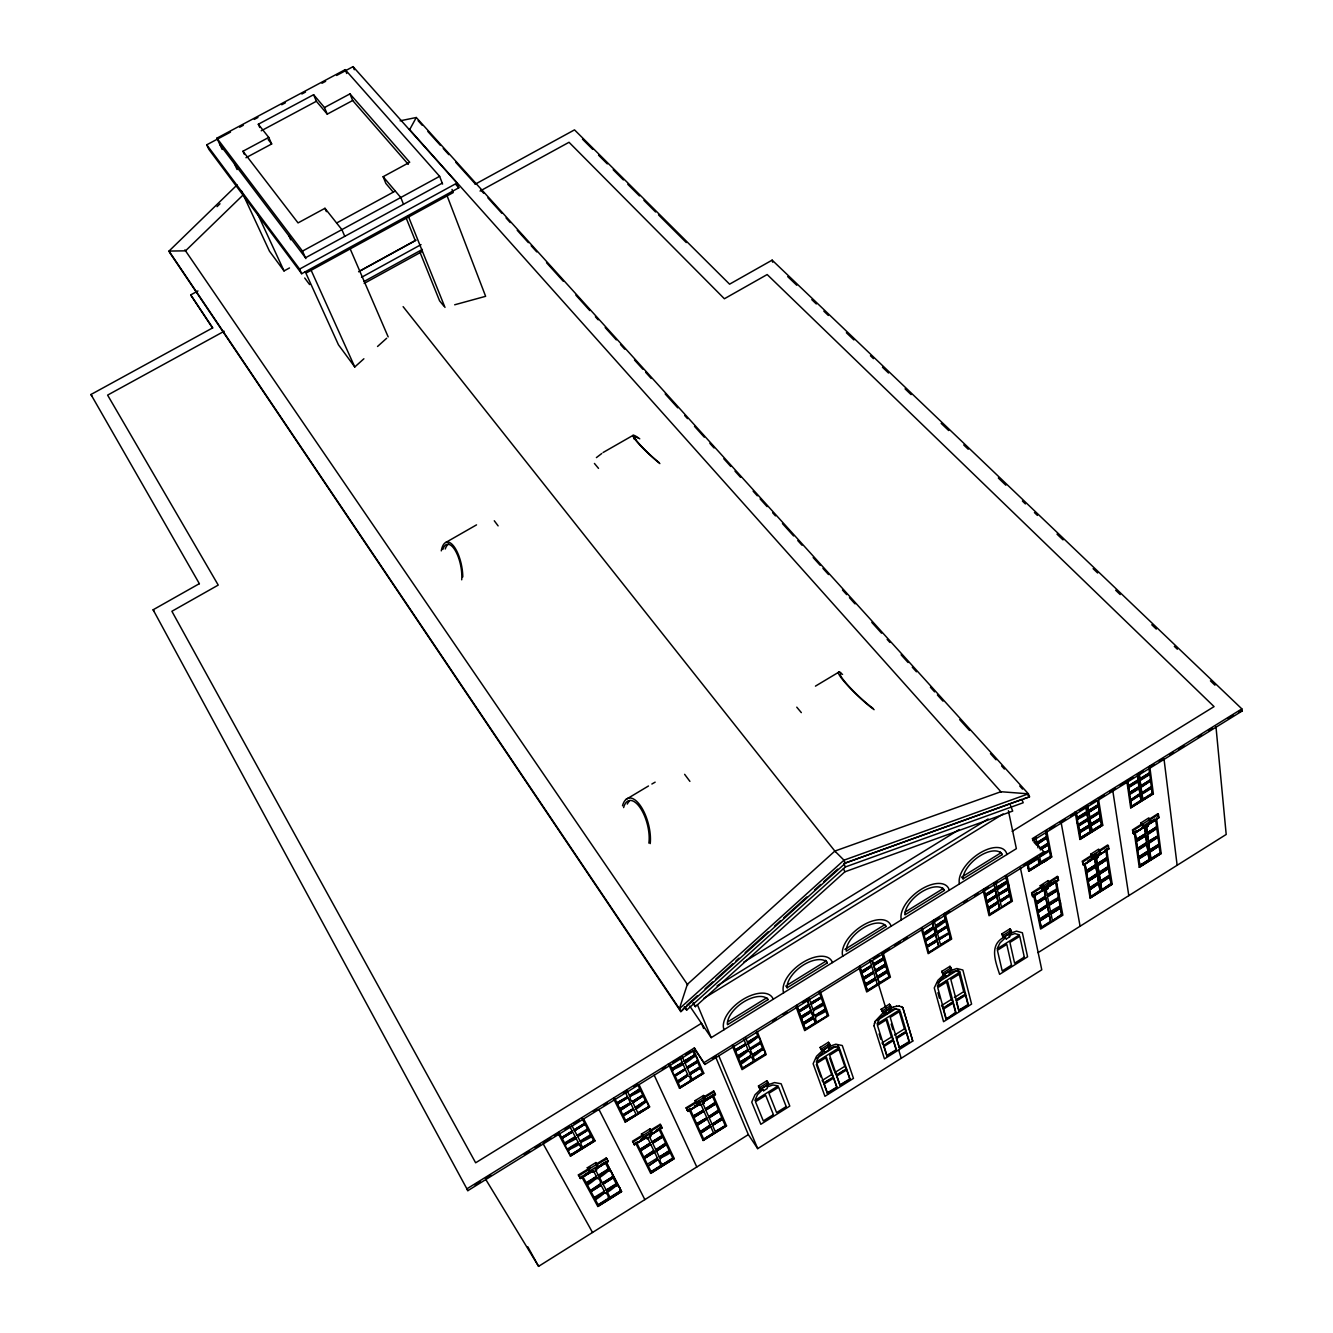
<?xml version="1.0" encoding="UTF-8"?>
<svg xmlns="http://www.w3.org/2000/svg" width="1333" height="1333" viewBox="0 0 1333 1333"><rect width="100%" height="100%" fill="white"/><g stroke="black" fill="none" stroke-linecap="round" stroke-linejoin="round"><path stroke-width="1.5" d="M596.751 1166.508L596.734 1170.124L593.152 1172.307L590.269 1170.457M650.621 1136.516L650.754 1132.833L644.322 1136.749L647.055 1138.682L650.621 1136.516L649.954 1135.433L662.051 1127.985L660.185 1124.302L649.804 1130.634M704.074 1103.174L704.324 1099.442L697.942 1103.324L700.541 1105.324L704.074 1103.174L703.391 1102.108L715.438 1094.676L713.672 1090.977L703.357 1097.242M829.126 1046.255L828.626 1050.104L825.16 1052.27L822.878 1050.171L829.126 1046.255L828.076 1044.805M883.879 1012.014L886.012 1014.196L889.444 1012.064L890.077 1008.148L883.879 1012.014L882.796 1010.581M873.898 1025.71L875.481 1020.928L883.129 1012.747M949.846 974.273L950.612 970.291L944.48 974.123L946.447 976.389L949.846 974.273L949.063 973.29M1009.648 936.849L1010.531 932.817L1004.449 936.616L1006.282 938.965L1009.648 936.849L1008.831 935.899M1043.639 889.911L1044.472 890.827L1047.788 888.728L1048.738 884.595L1042.773 888.411L1040.223 885.662L1048.105 880.63L1049.388 882.063L1049.787 884.096L1041.906 889.111L1040.223 885.662M1094.06 858.469L1094.91 859.368L1098.192 857.286L1099.242 853.103M1144.097 827.26L1144.964 828.16L1148.213 826.077L1149.379 821.844M874.365 1023.427L875.548 1020.878M409.648 129.651L416.279 117.504L1028.376 793.835L1029.526 796.834L843.839 863.567L845.355 866.967L686.662 1010.114L684.329 1006.665M237.107 184.92L169.008 251.071L169.708 252.62L680.846 1011.63L845.339 863.217L843.989 860.168L834.858 851.071L687.345 984.354L679.38 1008.731L680.846 1011.63L685.029 1006.882L686.662 1010.114M217.046 206.648L219.995 203.782M243.406 194.685L185.537 250.837L169.008 251.071L679.38 1008.731L843.989 860.168L1028.376 793.835L1000.9 791.719L834.858 851.071M305.24 271.682L338.449 344.797L354.778 366.975L363.892 358.777M377.539 346.48L386.653 338.265M686.562 1005.482L697.359 995.751M705.074 988.786L712.788 981.838M715.871 979.055L732.833 963.742M735.916 960.96L738.999 958.177M745.164 952.612L768.291 931.75M774.456 926.185L780.621 920.62M783.704 917.837L806.832 896.959M814.546 890.011L820.711 884.445M823.794 881.663L837.674 869.133M693.027 1003.199L695.376 1006.648L844.872 871.815L1012.697 811.064L1010.464 805.399M760.643 1089.344L755.011 1094.743L751.745 1102.158L760.826 1124.286L789.786 1106.09L781.138 1083.762L774.473 1082.579L767.641 1084.962M761.959 1090.311L757.511 1094.593L754.928 1100.408L778.122 1085.895L772.873 1084.979L767.491 1086.862M822.161 1050.871L816.529 1056.269L813.13 1063.734L824.944 1096.293L853.47 1078.364L842.273 1045.505L835.808 1044.206L829.109 1046.522M823.411 1051.87L818.962 1056.153L816.279 1062.018L839.273 1047.621L837.507 1045.222M943.547 974.956L937.899 980.355L934.266 987.92L943.564 1021.695L971.59 1004.082L962.876 970.007L956.844 968.508L950.362 970.691M944.664 976.039L940.215 980.288L937.349 986.237L959.927 972.107L958.06 969.807L937.249 982.821M1003.432 937.516C989.019 945.514 995.601 961.909 999.617 974.34L1027.576 956.777L1022.378 932.767L1016.546 931.15L1010.181 933.283M1004.482 938.615L1000.033 942.864L997.067 948.863L1019.445 934.85L1014.846 933.6L1009.831 935.283M596.401 457.602L601.75 453.52M886.912 1011.964L879.797 1018.095L877.014 1023.994L899.792 1009.748L894.876 1008.648L889.678 1010.431M1048.721 881.879L1057.286 876.414L1057.935 877.114L1058.535 880.313L1032.858 896.709L1031.575 892.81L1043.572 885.162M1099.208 850.404L1107.706 844.972L1108.373 845.672L1108.889 848.921L1083.412 865.184L1082.196 861.251L1092.394 854.753M1032.858 896.709L1032.209 893.527L1042.489 886.962M1047.638 883.679L1057.935 877.114M1149.313 819.178L1157.76 813.78L1158.427 814.48L1158.844 817.762L1133.567 833.891L1132.433 829.942L1140.865 824.56M1083.412 865.184L1082.846 861.968L1096.459 853.27M1099.858 851.104L1108.373 845.672M1133.567 833.891L1133.1 830.642L1143.231 824.177M1149.979 819.862L1158.427 814.48M1049.338 885.062L1056.186 880.696M1092.477 857.586L1100.292 852.603L1099.958 850.554L1098.642 849.138L1090.827 854.136L1092.477 857.586L1090.827 854.136M1108.223 848.221L1104.84 850.387L1108.256 848.255L1108.889 848.921M1142.664 826.293L1150.412 821.345L1150.129 819.262L1148.796 817.895L1141.031 822.844L1142.664 826.293L1141.031 822.844M1136.283 831.059L1132.9 833.208L1136.283 831.059M1154.811 819.228L1149.762 822.444L1154.845 819.262M1040.64 887.695L1049.388 882.063M1092.127 855.536L1099.958 850.554M1142.364 824.227L1150.129 819.262M1049.371 885.095L1056.219 880.73M827.726 1093.726L824.211 1083.996L833.742 1078.014L837.191 1087.761L827.226 1093.043L836.707 1087.078L833.258 1077.331M840.34 1085.778L836.907 1076.031L846.872 1069.766L850.237 1079.563L839.84 1085.112L849.738 1078.88L846.388 1069.099M887.228 1056.303L884.096 1046.405L893.543 1040.473L896.609 1050.404L886.728 1055.636L896.109 1049.737L893.043 1039.807M899.725 1048.438L896.676 1038.49L906.557 1032.292L909.539 1042.273L899.225 1047.771L909.039 1041.606L906.04 1031.625M946.33 1019.128L943.581 1009.048L953.378 1002.883L956.078 1013.013L946.33 1019.128L955.561 1012.347L953.312 1003.916M959.177 1011.064L956.494 1000.933L965.842 995.068L968.458 1005.232L958.66 1010.414L967.941 1004.565L965.325 994.418M715.371 1056.353L748.346 1134.616L757.694 1148.629L1041.773 969.791L1020.395 867.9M1049.071 895.759L1056.952 890.694C1066.8 901.358 1033.442 910.522 1058.285 897.609M1094.26 867.433L1086.428 872.449L1087.895 879.713L1097.276 873.831L1095.843 866.55L1097.276 873.831M1097.609 865.45L1107.023 859.435L1108.423 866.833L1099.042 872.732L1097.592 865.35L1099.042 872.732M1136.266 841.34L1145.88 835.758L1146.863 842.839L1137.532 848.688L1136.266 841.34L1137.532 848.688M1148.096 839.707L1147.346 834.275L1156.694 828.426L1157.91 835.908L1148.33 841.473L1157.91 835.908M1045.955 898.142L1047.338 905.04L1037.874 910.972L1036.474 904.091L1045.705 897.859M1056.986 890.794L1047.488 896.742L1049.104 903.941M1086.678 872.748L1096.109 866.833M1097.875 865.734L1107.04 859.552M1136.516 841.623L1145.88 835.758M1148.596 841.756L1147.63 834.675L1156.711 828.526M1037.874 910.972L1047.055 904.657M1087.895 879.713L1097.009 873.432M1098.775 872.432L1108.156 866.45M1137.282 848.405L1146.58 842.456L1145.597 835.374M1037.957 912.289L1047.388 906.257L1049.021 913.472L1039.607 919.387L1037.924 912.189L1039.607 919.387M1050.771 912.372L1049.154 905.157L1058.602 899.225C1068.366 909.822 1035.191 918.92 1059.918 906.073M1146.797 844.106L1137.516 850.054L1138.782 857.336L1148.063 851.504L1146.813 844.206L1148.063 851.504M1156.311 838.157L1148.563 843.123L1149.796 850.421L1159.06 844.605L1157.86 837.174M1038.207 912.572L1047.405 906.357M1058.619 899.325L1049.171 905.257M1089.378 888.245L1088.178 881.33L1097.559 875.448L1087.911 881.046L1089.378 888.245L1098.725 882.379L1097.559 875.448M1100.475 881.28L1099.308 874.348L1108.689 868.483L1099.042 873.965L1100.475 881.28L1109.806 875.414L1108.689 868.483M1137.782 850.337L1147.08 844.489M1148.829 843.406L1157.877 837.291M1039.357 919.087L1048.738 913.088M1089.128 887.961L1098.442 881.996L1097.276 875.065L1088.178 881.33M1100.208 880.996L1109.539 875.031M1138.499 856.936L1147.78 851.12M1149.513 850.037L1158.777 844.222M1138.782 857.336L1147.796 851.22M1149.796 850.421L1159.06 844.605M1050.821 913.572L1060.501 908.056L1061.801 914.855L1052.437 920.736L1061.518 914.455M1109.789 876.647L1100.475 882.613L1101.891 889.761L1111.189 883.912L1109.806 876.747L1111.189 883.912M1146.463 853.737L1138.732 858.685L1139.998 865.9L1149.246 860.102L1148.013 852.87M1041.29 927.735L1039.907 920.986L1049.338 915.071L1039.64 920.586L1041.29 927.735L1050.671 921.836L1049.338 915.071M1052.437 920.736L1051.087 913.971L1060.501 908.056M1098.992 883.996L1100.142 890.844L1090.827 896.709L1089.644 889.861L1098.725 883.712M1100.741 882.896L1110.072 877.031M1138.999 858.969L1148.28 853.137M1150.012 852.054L1158.994 845.855L1160.193 853.203L1150.979 859.002L1150.012 852.054L1159.01 845.955M1041.04 927.435L1050.404 921.436M1090.827 896.709L1099.875 890.461M1101.891 889.761L1110.906 883.529M1150.696 858.619L1160.193 853.203M1150.979 859.002L1159.943 852.937M1084.146 863.784L1090.127 898.092L1112.222 884.262L1106.523 848.988M1134.15 831.875L1139.265 867.316L1161.193 853.57L1156.494 817.829M1090.094 898.042L1112.189 884.179M1139.248 867.25L1161.176 853.487M825.327 1056.686L831.642 1074.548L822.111 1080.53L823.827 1082.946L833.375 1076.964L826.427 1057.319L816.779 1063.351L823.827 1082.946M838.607 1048.371L844.772 1066.317L834.808 1072.565L836.541 1074.965L846.505 1068.716L839.74 1048.988L829.643 1055.303L836.541 1074.965M885.795 1018.829L891.427 1037.041L881.979 1042.956L883.762 1045.322L893.21 1039.39L887.028 1019.378L877.447 1025.377L883.762 1045.322M894.56 1035.058L904.44 1028.876L898.959 1010.597M946.313 980.955L951.262 999.483L941.465 1005.632L943.281 1007.948L953.095 1001.799L947.663 981.421L937.732 987.636L943.281 1007.948M954.378 997.534L963.709 991.669L958.91 973.073M906.223 1031.209L896.343 1037.424L890.211 1017.379L900.208 1011.114L906.223 1031.209L904.44 1028.876M965.559 993.968L956.211 999.833L950.812 979.438L960.277 973.523L965.559 993.968L963.709 991.669M827.226 1093.043L823.727 1083.312L828.493 1080.33M838.074 1074.298L843.056 1071.182M886.745 1043.756L889.894 1041.773M899.458 1035.758L904.407 1032.658M946.33 1006.332L951.229 1003.266M955.978 1000.283L962.209 996.368M485.712 1179.355L538.599 1266.35L748.346 1134.616M1038.04 952.645L1226.193 834.458L1215.963 726.635M1036.141 902.474L1034.708 895.543L1044.256 889.561L1045.639 896.526L1036.141 902.474L1034.441 895.143L1040.79 891.16M1047.371 887.161L1055.303 882.079C1065.234 892.827 1031.659 902.041 1056.652 889.061M1084.912 863.767L1094.36 857.752L1095.826 865.2L1086.395 871.099L1084.895 863.667L1086.395 871.099M1097.726 855.753L1105.607 850.721C1113.155 857.252 1093.976 871.849 1096.426 858.402M1142.814 827.543L1134.983 832.442L1136.016 839.673L1145.647 834.091L1144.664 826.943L1135.266 832.825L1136.283 839.957M1147.696 824.477L1155.811 819.962L1146.413 825.843L1147.396 833.008L1156.761 827.143L1155.528 819.578L1147.713 824.594M1047.638 887.461L1055.319 882.196M1144.38 826.66L1135.266 832.825M1085.179 864.067L1094.376 857.852M1105.624 850.821L1096.426 857.036L1097.592 864.084M1035.874 902.191L1045.355 896.126L1043.972 889.178M1086.128 870.716L1095.559 864.8M1097.326 863.701L1106.757 857.785M1147.396 833.008L1156.477 826.76M1086.145 870.816L1095.576 864.9M1097.342 863.801L1106.773 857.902M1147.13 832.725L1156.761 827.143M758.494 1085.995L766.808 1080.796L767.925 1082.396L768.641 1084.246L760.327 1089.444L758.494 1085.995L760.327 1089.444M820.162 1047.438L828.41 1042.289L829.559 1043.872L830.209 1045.755L821.978 1050.904L820.162 1047.438L821.978 1050.904M881.213 1009.281L889.394 1004.182L890.561 1005.715L891.16 1007.648L882.979 1012.747L881.213 1009.281L882.979 1012.747M941.848 971.39L949.946 966.325L951.162 967.841L951.679 969.791L943.581 974.856L941.848 971.39L943.581 974.856M1001.883 933.866L1009.914 928.851L1011.164 930.334L1011.597 932.317L1003.582 937.332L1001.883 933.866L1003.582 937.332M759.227 1087.845L767.925 1082.396M820.828 1049.321L829.559 1043.872M882.396 1010.831L890.561 1005.715M942.381 973.34L951.162 967.841M1002.333 935.849L1011.164 930.334M763.692 1090.727L767.175 1088.544L767.558 1084.762L761.26 1088.711L763.692 1090.727L762.976 1089.678M816.196 1058.569L835.874 1046.255M876.981 1020.528L896.243 1008.481M594.168 1197.467L604.299 1191.269M606.148 1190.002L616.196 1183.721M647.321 1164.209L657.369 1158.06M659.452 1157.227L656.253 1150.746L666.267 1144.497L669.433 1150.996L659.452 1157.227L669.183 1150.579M709.989 1125.019L700.308 1131.634L710.256 1125.435L707.256 1118.854L697.326 1125.169L700.308 1131.634M721.753 1117.687L712.105 1124.286L722.003 1118.104L719.07 1111.489L709.173 1117.787L719.104 1111.589M659.252 1156.894L669.433 1150.996M606.398 1190.419L616.446 1184.154L613.063 1177.755L603.016 1184.137L606.398 1190.419L616.446 1184.154M708.973 1127.485L700.708 1132.65L703.707 1139.148L713.588 1132.983L710.639 1126.452M604.999 1192.568C580.621 1212.98 608.315 1180.971 608.398 1198.884L598.35 1205.149L608.398 1198.884M616.946 1185.104C592.585 1205.532 620.312 1173.473 620.278 1191.452L610.264 1197.717L620.278 1191.452M659.935 1158.31C687.761 1145.347 649.571 1155.628 663.051 1164.642L672.998 1158.427L669.866 1151.979M648.271 1166.042L658.019 1159.377L661.201 1165.808L651.237 1172.024L648.271 1166.042L658.069 1159.477M598.1 1204.732L608.148 1198.45M610.014 1197.284L620.045 1191.035M650.987 1171.607L660.951 1165.392M663.051 1164.642L672.998 1158.427M662.851 1164.309L672.782 1158.094M715.438 1131.834L725.302 1125.669L722.403 1119.12L712.489 1125.302L715.221 1131.5L725.302 1125.669M703.108 1140.448L726.535 1125.802M597.784 1206.415L621.578 1191.552L606.098 1161.909L600.783 1164.942L605.998 1161.759M650.654 1173.307L674.265 1158.56M1046.555 836.507L1036.791 842.673L1046.822 836.891L1045.772 831.409M1076.914 817.812L1086.645 811.68L1085.995 806.532L1086.912 812.064L1077.181 818.112L1076.264 814.063M1097.842 801.2L1098.442 804.899L1088.461 810.631L1098.159 804.532M1137.432 774.656L1138.215 780.255L1128.285 785.987L1137.932 779.888M1148.629 767.258L1149.646 773.157L1139.748 778.855L1149.363 772.79M1139.165 787.136L1138.115 781.205L1139.165 787.136L1129.268 792.835L1128.468 787.203L1136.499 782.204M1149.529 774.106L1139.932 780.172L1140.965 786.02L1150.546 780.055L1149.812 774.473L1140.198 780.455M1038.024 847.855L1037.307 844.239L1046.805 837.874M1077.414 819.395C1102.558 807.115 1070.549 814.93 1078.364 824.877L1088.061 818.845L1087.128 813.347M1089.877 817.712L1088.961 812.214L1098.642 806.198L1088.678 811.93L1089.877 817.712L1099.525 811.697L1098.642 806.198M1129.551 793.118L1128.751 787.57L1138.399 781.571M1039.74 848.355L1047.838 843.222M1078.097 824.577L1087.778 818.462L1086.862 812.98L1077.131 819.029L1078.364 824.877M1089.611 817.429L1099.258 811.33M1129.268 792.752L1138.882 786.77M1150.262 779.688L1140.965 786.02M1129.268 792.835L1138.899 786.853M1040.007 848.638L1048.121 843.589L1047.072 838.157M1089.194 825.577L1087.995 819.745L1089.194 825.577L1079.263 831.292L1078.297 825.777L1086.378 820.761M1099.458 812.613L1089.811 818.712L1090.994 824.444L1100.625 818.445L1099.475 812.697L1100.625 818.445M1139.065 788.07L1129.451 794.135L1130.517 799.917L1140.115 793.951L1139.065 788.153L1140.115 793.951M1148.846 781.971L1140.865 787.02L1141.898 792.835L1151.445 786.887L1150.429 780.988M1040.257 849.904L1048.355 844.872L1041.59 848.521L1048.105 844.572L1049.404 850.254L1039.44 856.003M1079.53 831.592L1078.58 826.143L1088.278 820.112M1090.077 818.995L1099.742 812.98M1129.734 794.418L1139.348 788.436M1141.148 787.303L1150.446 781.071M1042.673 853.986L1049.121 849.887M1130.517 799.917L1139.832 793.585M1141.898 792.835L1151.162 786.52M1029.493 870.066C1023.011 863.851 1041.856 851.404 1039.19 864.034L1029.493 870.066L1028.493 866.15M1028.143 864.45L1037.874 858.402L1039.19 864.034M1090.311 832.259L1089.128 826.477L1090.311 832.259L1080.43 837.957L1079.463 832.492L1087.511 827.476M1090.944 825.427L1100.841 819.712L1101.725 825.144L1092.11 831.125L1090.927 825.344L1092.11 831.125M1130.434 800.916L1139.998 794.868L1141.048 800.716L1131.5 806.682L1130.417 800.85L1131.5 806.682M1151.362 787.886L1152.362 793.668L1142.831 799.617L1141.798 793.768L1149.762 788.803M1028.393 864.75L1038.124 858.685M1041.006 862.901L1039.673 857.186L1049.388 851.137C1057.386 861.001 1025.327 868.866 1050.404 856.486M1080.696 838.257L1079.747 832.858L1089.411 826.843M1091.21 825.71L1100.841 819.712M1130.701 801.2L1140.015 794.951M1142.831 799.617L1142.081 794.118L1151.645 788.17M1029.226 869.783L1038.907 863.651M1090.027 831.892L1080.413 837.89L1090.044 831.959M1131.217 806.398L1140.765 800.367M1142.564 799.333L1152.079 793.302L1151.362 787.803M557.827 1132.883L570.424 1156.111L595.051 1140.798L583.554 1118.77M613.463 1098.425L625.177 1122.069L649.621 1106.873L638.94 1084.445M668.416 1063.784L679.513 1088.295L703.757 1073.232L693.876 1050.421M1027.11 863.501L1028.709 871.265L1051.737 856.936L1046.588 830.192M1075.098 811.93L1079.897 839.44L1102.741 825.227L1098.342 798.134M1126.952 781.988L1130.701 807.865L1153.362 793.768L1149.729 766.308M1028.709 871.265L1051.704 856.919M1079.897 839.44L1102.724 825.21M1130.701 807.865L1153.345 793.752M737.616 1055.953L747.863 1049.571M749.796 1048.388L760.077 1042.073M800.716 1016.712L810.881 1010.397L809.098 1005.332L798.9 1011.664L800.966 1017.112L811.147 1010.797L809.348 1005.732L798.917 1011.747L800.966 1017.112M812.78 1009.214L822.978 1002.966M873.565 971.957L863.234 977.839L873.565 971.957L871.715 966.408L861.884 973.09L863.501 978.222M925.419 939.715L935.149 933.117L933.75 927.868L923.736 934.1L925.419 939.715L935.433 933.5C937.516 916.338 909.106 948.113 934.033 928.251M937.016 931.95L946.98 925.752L945.614 920.486L935.633 926.702L937.299 932.334L947.246 926.135C949.446 908.956 921.036 940.681 945.897 920.87M998.567 894.226L1008.165 887.711L1006.998 882.363L997.084 888.511L998.567 894.226L1008.448 888.095C1011.147 870.716 982.488 902.408 1007.265 882.729M800.733 1016.779L811.147 1010.797M873.332 971.64L863.251 977.905L861.618 972.69L870.032 967.458L861.884 973.09M925.185 939.398L935.433 933.5M998.317 893.926L1008.448 888.095M737.865 1056.353L748.13 1049.971L745.88 1044.605L735.599 1051.004L737.632 1056.019L748.13 1049.971M875.448 970.791L885.529 964.525L883.979 959.36L873.632 965.309L875.448 970.791L873.598 965.242L883.712 958.96L885.529 964.525M986.803 901.541L996.717 895.376L995.251 889.744L985.32 895.909L986.553 901.241L985.32 895.909L995.234 889.661L996.717 895.376M748.33 1050.737C723.486 1071.399 751.595 1039.907 750.562 1056.069L740.115 1062.101L750.296 1055.669M752.479 1054.87L750.246 1049.538L760.51 1043.156L762.693 1048.521L752.479 1054.87L762.443 1048.121M811.297 1011.58L801.166 1017.962L803.199 1023.294L813.33 1016.996L811.314 1011.647L813.33 1016.996M813.213 1010.464C840.84 997.75 805.149 1007.131 815.229 1015.813L825.344 1009.514L823.361 1004.066M863.634 979.105L873.682 972.773L875.514 978.289L865.484 984.537L863.617 979.039L865.484 984.537M875.581 971.674L885.895 965.742L887.428 970.874L877.397 977.122L875.564 971.607L877.397 977.122M933.816 935.366L925.502 940.631L927.185 946.13L937.132 939.932L935.499 934.416M947.296 926.985L937.366 933.25L947.313 927.068L948.929 932.6L938.732 938.382M1000.05 900.775L998.567 895.093L1008.714 889.344L1009.881 894.66L1000.05 900.775L1009.598 894.276L1008.431 888.961M801.4 1018.295L811.547 1011.964M863.884 979.422L873.698 972.857M875.831 971.99L885.895 965.742M925.752 940.931L935.749 934.716M997.001 896.626L998.2 901.924L988.336 908.073L987.103 902.774L996.734 896.326M1008.714 889.344L998.584 895.176M802.949 1022.894L813.063 1016.596L803.199 1023.294M814.963 1015.413L825.094 1009.114M875.248 977.889L865.217 984.137L875.514 978.289M877.131 976.722L887.161 970.474M927.185 946.13L936.866 939.548L935.483 934.333M997.917 901.541L988.336 908.073M740.115 1062.101L750.562 1056.069M752.245 1054.553L762.693 1048.521M877.147 976.806L887.195 970.557L885.629 965.342M926.935 945.813L937.132 939.932M987.103 902.774L996.717 896.243L997.934 901.625L988.07 907.756L987.236 904.157M999.783 900.475L1009.881 894.66M750.762 1056.819C725.968 1077.447 753.995 1046.038 752.978 1062.118L742.548 1068.133L752.712 1061.718M762.893 1049.271C738.115 1069.882 766.175 1038.474 765.059 1054.586L754.645 1060.601L764.809 1054.186M803.366 1024.161L813.747 1018.162L815.496 1023.161L805.399 1029.459L803.349 1024.077L805.399 1029.459M815.396 1016.662C842.906 1003.999 807.381 1013.347 817.396 1021.978L827.476 1015.696L825.494 1010.297M867.433 990.802L865.584 985.337L875.881 979.472L865.85 985.737L867.433 990.802L877.447 984.554L875.614 979.089M887.545 971.757L889.328 977.172L879.33 983.387L877.514 977.989L885.845 972.723M937.216 940.831L938.832 946.313L928.918 952.495L927.235 946.963L935.533 941.798M948.979 933.417L939.065 939.682L948.996 933.5L950.596 938.999L940.448 944.847L950.329 938.615M988.353 908.989L998.2 902.774L999.667 908.423L989.836 914.538L988.336 908.923L989.836 914.538M803.599 1024.477L813.747 1018.162M879.33 983.387L877.764 978.305L887.795 972.074M937.466 941.148L927.251 947.03M988.619 909.306L998.217 902.858M1010.164 895.876L1011.314 901.158L1001.5 907.273L1000.317 902.008L1009.914 895.576M805.165 1029.126L815.246 1022.761M867.2 990.486L877.181 984.171M879.08 983.071L889.061 976.772L887.528 971.674M937.649 942.481L938.582 946.013L928.918 952.495M989.586 914.238L999.4 908.04M1000.317 902.008L1009.897 895.509L1011.064 900.858L1001.5 907.273M640.656 1139.598L644.106 1137.449M1050.971 883.746L1056.219 880.48L1062.868 915.171L1040.573 929.068L1033.508 894.626M596.751 1168.075L605.249 1162.793L597.001 1168.508M647.238 1137.166L650.254 1143.347L640.14 1149.646L636.841 1143.064L645.305 1137.799M650.621 1134.6L659.002 1129.268L662.218 1135.899L652.137 1142.181L662.218 1135.899M698.742 1104.457L690.394 1109.772L699.009 1104.89M702.341 1102.341L712.355 1096.009L715.338 1102.741L705.34 1108.956L715.088 1102.324M596.801 1168.175L605.299 1162.893L608.681 1169.324L598.534 1175.639L608.681 1169.324M593.385 1170.757L582.954 1176.789L591.435 1171.39L582.954 1176.789L586.437 1183.171L596.617 1176.822L593.135 1170.324M645.555 1138.215L636.874 1143.147M659.268 1129.701L649.138 1135.983L652.137 1142.181M586.187 1182.738L596.384 1176.406M598.284 1175.206L608.431 1168.891M640.14 1149.646L650.004 1142.931M639.94 1149.313L650.254 1143.347M651.937 1141.831L662.018 1135.566M703.474 1110.139L693.21 1116.054L703.474 1110.139L700.675 1103.841M597.134 1177.805C572.49 1198.4 600.516 1166.058 600.583 1184.254L590.452 1190.569L600.333 1183.821M609.181 1170.307C584.587 1190.852 612.63 1158.527 612.58 1176.772L602.483 1183.071L612.58 1176.772M643.872 1157.177L640.606 1150.662L650.704 1144.364L653.936 1150.912L643.872 1157.177L653.687 1150.479M652.637 1143.281L662.701 1137.016L665.85 1143.481L655.819 1149.729L652.587 1143.181L660.985 1137.965M696.892 1124.052L693.827 1117.421L703.857 1111.172L706.873 1117.82L696.676 1123.719L706.873 1117.82M665.584 1143.064L655.819 1149.729M718.437 1110.039L708.739 1116.654L718.687 1110.456L715.721 1103.791M646.005 1157.127C674.598 1140.048 623.044 1171.857 654.42 1151.995L657.586 1158.394M694.36 1047.955L466.767 1188.903L467.866 1190.652L695.176 1049.837L694.36 1047.955L704.94 1064.45L1044.239 853.753L1043.839 851.687L1032.275 838.674L1241.856 708.889L772.14 260.135L729.584 284.179L574.506 129.868L475.165 184.221M689.778 1006.098L711.205 1037.657L1016.363 848.671L1008.398 810.731M474.898 1184.954L480.197 1181.671M485.495 1178.389L490.794 1175.106M524.369 1154.311L529.668 1151.029M534.966 1147.746L540.265 1144.464M543.797 1142.281L550.862 1137.899M554.395 1135.716L557.927 1133.517M564.992 1129.151L568.524 1126.952M573.823 1123.669L579.122 1120.387M593.252 1111.639L596.784 1109.456M603.866 1105.074L607.398 1102.891M623.294 1093.043L626.827 1090.844M633.891 1086.478L637.424 1084.279M662.151 1068.966L665.684 1066.783M672.748 1062.401L676.281 1060.218M1049.554 829.026L1054.853 825.744M1060.168 822.461L1065.467 819.162M1070.766 815.879L1076.081 812.597M1079.613 810.414L1086.678 806.032M1090.227 803.832L1093.76 801.65M1099.059 798.367L1104.357 795.068M1109.673 791.785L1114.971 788.503M1120.27 785.22L1125.585 781.938M1129.118 779.738L1132.65 777.556M1139.732 773.173L1143.264 770.991M1148.563 767.691L1153.878 764.409M1159.177 761.126L1162.709 758.944M1169.791 754.561L1173.323 752.362M1178.622 749.079L1183.937 745.797M1198.084 737.032L1201.616 734.85M1208.681 730.467L1212.214 728.268M1228.126 718.42L1233.442 715.138M1092.677 802.366L1095.926 800.367M1129.368 779.672L1132.6 777.672M1032.692 840.756L1242.039 711.072L1241.856 708.889M704.141 1062.568L1043.839 851.687M712.538 1058.319L716.071 1056.119M772.673 1020.978L776.223 1018.779M783.287 1014.38L786.837 1012.18M802.749 1002.299L808.065 999M873.515 958.377L878.814 955.078M884.129 951.779L889.428 948.479M894.726 945.197L900.042 941.898M903.574 939.698L907.123 937.499M933.65 921.036L938.949 917.737M944.264 914.438L949.563 911.139M963.726 902.358L967.258 900.158M974.34 895.776L977.872 893.577M984.954 889.178L988.486 886.978M993.785 883.696L997.334 881.496M1023.861 865.017L1027.393 862.818M567.758 1148.779L578.205 1142.398M580.122 1141.115L590.586 1134.733M645.355 1100.641L635.258 1107.44L645.589 1101.041L643.056 1095.843L632.692 1102.258L635.258 1107.44M687.545 1074.415L677.547 1081.163L687.795 1074.815L685.395 1069.549L675.131 1075.981L677.547 1081.163M699.725 1066.883L689.494 1073.298L699.975 1067.283L697.609 1062.001L687.345 1068.433L697.626 1062.068M622.994 1115.038L633.325 1108.639L630.742 1103.457L620.378 1109.872L622.778 1114.705L633.325 1108.639M568.358 1149.946C597.401 1136.849 558.944 1146.997 571.091 1154.945L581.488 1148.496L578.755 1143.431M580.738 1142.281C609.698 1129.218 571.39 1139.298 583.421 1147.296L593.802 1140.865L591.119 1135.766M645.888 1101.758C621.045 1122.386 648.654 1091.21 648.405 1106.923L637.89 1112.972L648.405 1106.923M757.644 1035.841L747.38 1042.306L757.91 1036.241L756.344 1032.492M807.131 999.433L808.931 1004.532L798.734 1010.881L808.664 1004.132L807.465 1000.733M869.999 960.393L871.615 965.592L861.251 971.557L871.349 965.209M882.046 952.928L883.612 958.144L873.248 964.109L883.346 957.744M932.483 923.102L933.45 926.702L923.669 933.25L933.7 927.018L932.3 921.736M944.381 915.721L945.314 919.337L935.583 925.852L945.58 919.637L944.197 914.338M993.751 883.112L995.234 888.794L985.02 894.66L994.951 888.411M1006.715 881.096L996.834 887.328L1006.998 881.48L1005.815 876.081M745.68 1043.839L735.149 1049.904L745.68 1043.839L743.681 1038.84M821.045 997.017L810.614 1003.033L821.045 997.017L819.045 991.569M799.15 1012.064L809.348 1005.732M873.865 965.625L883.979 959.36M985.57 896.226L995.518 890.044M571.091 1154.945L581.238 1148.08M583.188 1146.88L593.802 1140.865M570.891 1154.595L581.488 1148.496M593.602 1140.515L583.421 1147.296M636.174 1114.505L625.66 1120.553L636.174 1114.505L633.625 1109.356L623.311 1115.821L633.658 1109.423M680.197 1087.128L690.444 1080.78C691.494 1065.334 664.467 1094.626 686.362 1076.681L677.781 1081.913L680.197 1087.128L690.444 1080.78M692.344 1079.597L702.558 1073.265L700.208 1068.016L689.961 1074.365L692.127 1079.263L702.558 1073.265M570.407 1156.078L595.068 1140.798M625.177 1122.053L649.621 1106.89M679.497 1088.278L703.757 1073.232M1012.114 831.375L1214.063 706.607L767.175 274.548L724.386 298.759L569.024 142.281L480.047 191.036M727.968 1021.761L766.725 997.784L768.025 999.617L727.485 1024.71L727.318 1023.661A24.577 13.08 -36 0 1 743.747 1001.883A24.577 13.08 -36 0 1 767.475 998.8L768.025 999.617M787.57 984.87L825.993 961.093L827.343 962.893L787.153 987.77L785.82 985.953M844.939 949.363L884.745 924.719M905.24 912.039L942.998 888.678L944.43 890.394L904.94 914.855L904.857 913.755A24.227 12.763 -38.7 0 1 921.803 891.827A24.227 12.763 -38.7 0 1 943.981 889.528L944.43 890.394M1002.216 854.62L1000.75 852.937L961.626 877.147L963.059 878.864L1002.216 854.62L1001.799 853.737A24.144 12.647 -39.6 0 0 980.122 855.769A24.144 12.647 -39.6 0 0 963.026 877.747L963.059 878.864M634.108 1086.428L637.591 1084.279M675.081 1061.018L680.263 1057.819M685.662 1054.486L690.844 1051.287M671.865 1068.749L682.196 1062.351M692.577 1050.221L694.726 1055.169L684.162 1061.235L694.476 1054.77M639.673 1088.744L629.493 1095.593L639.923 1089.144L637.341 1083.862M684.162 1061.235L694.726 1055.169M627.543 1096.792L616.912 1102.891L627.543 1096.792L624.977 1091.594M682.446 1062.768L671.899 1068.816L682.446 1062.768L680.013 1057.419M572.207 1131.1L561.693 1137.582L572.207 1131.1L569.658 1126.335M584.67 1123.386L574.173 1129.884L584.67 1123.386L581.954 1118.254M629.842 1096.376C658.652 1083.379 620.695 1093.277 632.392 1101.541L642.773 1095.109L640.207 1089.877M672.415 1069.966C700.891 1057.086 663.534 1066.8 674.831 1075.181L685.129 1068.816L682.713 1063.501M694.976 1055.919C670.016 1076.597 698.059 1045.155 697.359 1061.251L686.845 1067.283L697.109 1060.851M564.625 1142.998L575.123 1136.599M577.039 1135.316L587.536 1128.918M630.442 1102.741L619.862 1108.823L630.442 1102.741L627.86 1097.509L617.479 1104.024L627.893 1097.576M565.259 1144.164C594.368 1131.05 555.778 1141.198 567.991 1149.196M743.614 962.226L959.293 829.526M717.121 985.837L988.12 818.962M703.691 998.45L1003.082 813.996M696.492 1101.441L686.195 1107.706L687.511 1110.622L690.944 1108.523L687.495 1110.589L688.011 1111.405L700.008 1104.091M637.374 1141.931L633.925 1144.031L634.408 1144.83L646.505 1137.449M695.143 1100.608L703.557 1095.476L704.607 1097.109L705.407 1098.942L696.992 1104.074L695.143 1100.608L696.992 1104.074M641.473 1134.05L649.954 1128.868L650.971 1130.534L651.854 1132.334L643.372 1137.499L641.473 1134.05L643.372 1137.499M587.386 1167.741L595.934 1162.543L597.851 1165.992L589.319 1171.207L587.386 1167.741L589.319 1171.207M696.176 1102.241L704.607 1097.109M642.889 1134.85L632.509 1141.181L634.408 1144.83M695.959 1102.424L696.976 1101.808M703.341 1097.925L704.357 1097.309L703.557 1095.476M688.011 1111.405L686.712 1108.539L698.725 1101.208M703.891 1098.059L714.188 1091.777M593.152 1172.307L592.519 1171.207L580.388 1178.522L578.389 1174.906L590.586 1167.475M595.818 1164.276L606.282 1157.91L608.231 1161.543L596.051 1168.974M642.356 1135.849L650.971 1130.534M588.37 1169.441L596.917 1164.226M633.008 1142.014L643.389 1135.683M650.304 1131.467L660.701 1125.135M589.336 1169.374L578.872 1175.756L578.389 1174.906M596.318 1165.125L606.782 1158.744M585.12 1174.49L588.603 1172.374L579.922 1177.722L580.388 1178.522M626.01 799.433L648.488 785.987M815.446 686.128L838.99 672.032M445.922 542.381L476.531 524.869M603.083 452.504L633.025 435.374M651.87 784.021L655.153 782.154M467.866 1190.652L153.128 609.781L199.35 583.671M363.992 281.53L422.378 249.421M364.192 283.396L421.994 251.604M224.177 331.251L107.606 395.118L218.229 585.087L171.89 611.28L475.648 1162.793L701.458 1023.294L703.624 1028.459M359.627 271.082L415.263 240.54L406.265 218.245M358.594 271.765L416.113 240.19M361.543 277.297L421.028 244.622M442.239 183.138L305.49 257.786L219.928 144.647M241.44 190.902L269.466 251.171L284.029 270.932L289.494 267.95M206.732 144.814L299.592 269.083L457.002 183.054L458.802 187.803L301.708 273.715L208.848 149.313L206.732 144.814L230.509 132.117M306.757 272.682L453.22 192.569L452.02 189.419M92.027 396.351L90.961 394.501L212.73 327.851L190.702 294.91L197.967 290.961M336.616 223.011L395.301 191.052M439.623 176.323L345.197 69.649L216.912 138.165L302.474 251.121L439.623 176.323L442.589 184.071M344.78 236.341L341.881 229.643L324.952 208.298L298.042 222.911L242.973 151.229L268.749 137.416L271.665 143.964L245.955 157.744M393.152 192.052L385.854 183.437L383.138 176.706L409.714 162.259L349.962 93.877L324.486 107.54L313.605 94.71L258.319 124.252L259.785 127.518M261.235 130.784L316.371 101.275L327.252 114.138L352.662 100.508L408.298 164.342M239.657 127.235L243.322 125.269M254.286 119.403L257.952 117.454M281.73 104.757L285.395 102.808M301.858 94.01L305.507 92.06M321.969 83.263L325.635 81.313M336.616 75.448L353.078 66.65L457.002 183.054M828.893 1048.454L834.191 1046.622L839.273 1047.621M889.944 1008.481L893.443 1007.015M950.046 972.657L955.161 970.941L959.927 972.107M845.355 866.967L1023.194 802.749L1021.894 799.4L843.839 863.567M1023.811 798.767L1029.526 796.834L1026.743 793.752M454.67 304.79L485.629 296.309L447.055 195.684M893.377 1007.048L896.609 1006.182M400.133 120.82L416.279 117.504M1238.507 711.722L1242.039 711.072M896.542 1006.232L899.325 1006.015M899.258 1006.048L902.841 1007.598L912.788 1041.056L884.445 1058.869L873.965 1025.66M901.375 1006.532L902.774 1007.631L912.722 1041.09M787.72 276.614L796.751 285.245M811.797 299.642L816.313 303.957M823.827 311.139L828.343 315.454M846.388 332.733L853.92 339.915M870.466 355.744L873.465 358.627M882.496 367.258L888.511 373.007M905.057 388.836L911.072 394.585M941.165 423.361L948.696 430.542M963.726 444.939L968.241 449.254M998.334 478.03L1005.848 485.212M1022.394 501.041L1025.41 503.924M1034.441 512.555L1037.441 515.421M1057.002 534.133L1063.018 539.882M1093.11 568.658L1097.626 572.973M1115.671 590.236L1120.187 594.551M1151.779 624.76L1156.294 629.076M1174.34 646.338L1177.356 649.221M1210.447 680.863L1214.963 685.179M582.471 139.149L592.702 149.346M598.55 155.178L607.331 163.909M613.18 169.741L623.411 179.938M627.793 184.304L639.507 195.951M643.889 200.317L655.586 211.98M658.519 214.88L686.295 242.556M1158.21 817.112L1157.76 813.78L1158.844 817.762M1150.546 780.055L1140.698 785.737L1139.915 780.088M1149.079 819.978L1150.412 821.345M1138.215 780.255L1137.416 776.156M1147.346 825.177L1148.213 826.077M1142.264 824.327L1144.964 828.16M1127.485 780.388L1128.551 786.27M1145.647 834.091L1144.38 826.56M1098.442 804.899L1097.559 800.833M1149.246 860.102L1148.246 854.503M1099.525 811.697L1098.359 805.832L1088.961 812.214M1098.975 851.204L1100.292 852.603M1097.342 856.369L1098.192 857.286M1139.998 865.9L1138.715 858.585M1101.725 825.144L1100.558 819.345M1090.994 824.444L1089.811 818.629M1109.806 875.414L1108.406 868.083L1099.308 874.348M594.435 463.451L598.517 468.366M418.112 120.703L422.294 125.335M427.876 131.5L440.44 145.397M443.239 148.48L448.821 154.661M455.803 162.376L475.348 183.987M480.93 190.169L483.712 193.252M487.911 197.884L501.875 213.313M506.057 217.946L510.239 222.578M517.221 230.292L528.385 242.656M531.184 245.739L536.766 251.904M546.53 262.718L563.292 281.246M575.856 295.143L589.803 310.572M595.401 316.754L598.184 319.837M605.165 327.551L616.329 339.898M620.528 344.531L624.71 349.163M634.475 359.977L642.856 369.224M645.655 372.324L651.237 378.489M665.184 393.935L677.747 407.831M684.729 415.546L687.528 418.629M694.51 426.343L704.274 437.157M709.856 443.322L714.055 447.955M723.819 458.769L730.801 466.483M734.983 471.116L740.565 477.297M753.128 491.177L757.327 495.809M760.11 498.909L767.092 506.623M772.673 512.788L775.473 515.888M782.454 523.602L793.618 535.949M797.801 540.581L801.999 545.214M813.163 557.561L820.145 565.275M822.928 568.375L828.509 574.54M842.473 589.986L846.672 594.618M849.454 597.701L855.036 603.882M871.799 622.394L881.563 633.208M887.145 639.373L889.944 642.473M901.108 654.82L908.09 662.534M912.272 667.166L916.454 671.799M930.417 687.228L934.6 691.86M937.399 694.96L942.981 701.125M959.727 719.653L969.508 730.451M990.452 753.612L996.034 759.793M1001.616 765.958L1004.399 769.058M1019.762 786.037L1022.544 789.119M1100.142 890.844L1098.709 883.596L1089.644 889.861M1057.935 879.647L1057.286 876.414L1058.535 880.313M1046.822 836.891L1045.855 832.858M1048.121 843.589L1046.788 837.791L1037.307 844.239M1049.787 884.096L1048.105 880.63M796.767 707.173L801.333 712.622M1046.955 887.795L1047.788 888.728M408.848 128.768L1001.333 792.219M456.019 184.704L458.802 187.803M1033.975 842.206L1036.541 845.089M1037.624 857.136L1027.876 863.201M1061.801 914.855L1060.218 907.673L1051.087 913.971M1047.338 905.04L1045.689 897.759L1036.474 904.091M1050.671 921.836L1049.054 914.671L1039.907 920.986M1006.998 881.48L1005.532 875.698M995.234 888.794L994.135 884.829M383.138 176.706L400.783 197.517L403.499 204.282M1005.482 937.999L1006.282 938.965M443.906 306.107L439.573 300.808L419.828 251.854M947.246 926.135L937.299 932.334M494.276 520.77L498.109 525.885M945.664 975.406L946.447 976.389M684.629 774.323L689.911 781.371M403.116 306.657L835.308 851.637M258.319 124.252L268.749 137.416M951.262 999.483L953.095 1001.799M268.183 139.565L271.665 143.964M943.581 1009.048L943.064 1008.398L945.83 1018.479M883.612 958.144L882.296 954.278M891.16 1007.648L889.394 1004.182M888.678 1011.064L889.444 1012.064M885.245 1013.197L886.012 1014.196M891.427 1037.041L893.21 1039.39M884.096 1046.405L883.596 1045.722L886.728 1055.636M304.724 278.03L309.606 284.562M825.344 1009.514L815.229 1015.813M827.476 1015.696L817.396 1021.978M815.496 1023.161L813.48 1017.779M830.209 1045.755L828.41 1042.289M844.772 1066.317L846.505 1068.716M824.427 1051.237L825.16 1052.27M836.907 1076.031L836.424 1075.348L839.84 1085.112M831.642 1074.548L833.375 1076.964M1042.773 888.411L1044.472 890.827M760.526 1043.239L750.279 1049.604M768.641 1084.246L766.808 1080.796M184.887 249.888L687.745 984.937M212.58 328.101L190.702 294.91M695.176 1049.837L704.94 1064.45M712.389 1096.093L702.558 1102.674L705.34 1108.956M682.196 1056.619L684.379 1061.568M685.129 1068.816L674.831 1075.181M685.429 1069.616L675.131 1075.981M703.907 1111.272L693.876 1117.504M707.306 1118.937L697.326 1125.169M713.588 1132.983L703.707 1139.148M715.438 1094.676L713.672 1090.977M704.357 1097.309L705.407 1098.942M1093.327 856.886L1094.91 859.368M699.858 1104.257L700.541 1105.324M686.712 1108.539L686.195 1107.706L687.495 1110.589M642.773 1095.109L632.392 1101.541M827.343 962.893L826.827 962.059A24.444 12.98 -36.9 0 0 803.616 964.875A24.444 12.98 -36.9 0 0 787.02 986.703L787.153 987.77M825.477 960.26L825.993 961.093M650.754 1144.447L640.64 1150.746M661.201 1165.808L651.237 1172.024M662.051 1127.985L660.185 1124.302M651.854 1132.334L649.954 1128.868M646.405 1137.599L647.055 1138.682M153.128 609.781L154.261 611.647M588.12 1130.017L577.656 1136.482L588.07 1129.951L590.786 1135.083M613.113 1177.839L603.016 1184.137M596.617 1176.822L586.437 1183.171M601.133 1185.304L591.002 1191.619L601.083 1185.22L604.515 1191.602M608.231 1161.543L606.282 1157.91M90.961 394.501L199.4 583.754M543.148 1143.781L592.519 1232.475M527.768 1246.755L538.599 1266.35M558.877 1132.417L561.693 1137.582M564.859 1143.414L562.059 1138.282L572.557 1131.8L562.093 1138.349L572.59 1131.867L575.323 1136.932M586.953 1184.154L590.452 1190.569M590.952 1191.535L594.418 1197.9M594.918 1198.85L598.35 1205.149M581.471 1176.389L597.834 1206.515L621.595 1191.619L605.782 1161.343M571.624 1125.119L574.173 1129.884M577.272 1135.733L574.523 1130.584L585.004 1124.086L574.556 1130.651L585.054 1124.169L587.736 1129.251M577.622 1136.416L580.372 1141.531M595.051 1169.141L598.534 1175.639M599.034 1176.622L602.483 1183.071M606.882 1191.385L610.264 1197.717M575.673 1137.632L578.422 1142.748M595.934 1162.543L597.851 1165.992M942.548 887.811L942.998 888.678M598.85 1109.273L644.855 1199.617M693.527 1002.983L695.376 1006.648M614.73 1098.392L617.129 1103.224M617.446 1103.941L620.062 1109.156M623.277 1115.754L625.86 1120.903M644.322 1158.177L647.571 1164.642M635.458 1142.714L650.687 1173.39L674.265 1158.627L659.585 1127.801M626.893 1090.311L629.493 1095.593M635.558 1108.156L638.107 1113.305M1000.333 852.054L1000.75 852.937M216.912 138.165L222.161 149.463M654.12 1075.048L696.792 1166.992M234.491 163.892L237.091 169.541M257.086 212.713L284.029 270.932M242.973 151.229L244.456 154.495M299.592 269.083L301.708 273.715M289.061 236.058L290.761 239.807M669.649 1063.817L672.115 1069.149M690.344 1109.689L693.427 1116.371M302.474 251.121L305.857 258.602M310.922 269.799L354.778 366.975M689.028 1109.323L703.141 1140.531L726.535 1125.868L712.972 1094.51M843.456 868.616L844.872 871.815M684.645 1062.318L687.062 1067.616M687.311 1068.366L689.711 1073.632M705.74 1110.006L708.739 1116.654M709.123 1117.687L712.105 1124.286M324.952 208.298L326.402 211.63M349.679 247.721L388.17 336.899M313.605 94.71L316.371 101.275M324.486 107.54L327.252 114.138M697.376 1004.649L711.205 1037.657M718.637 1055.403L757.694 1148.629M733.35 1045.255L735.383 1050.237M738.082 1057.102L740.332 1062.434M740.531 1063.184L742.781 1068.466M732.134 1045.272L742.048 1069.633L766.242 1054.57L757.227 1031.442M349.962 93.877L352.662 100.508M345.197 69.649L346.73 73.482M408.115 215.746L444.989 307.44M353.078 66.65L354.295 69.716M745.614 1037.641L747.596 1042.639M750.046 1048.788L747.813 1043.406L756.394 1038.074C734.35 1056.402 761.876 1026.477 760.31 1042.406M752.678 1055.619L754.878 1060.918M796.901 1005.798L798.734 1010.881M796.634 1005.399L798.5 1010.547M801.133 1017.895L802.966 1022.978M796.218 1007.231L804.649 1030.626L828.626 1015.696L820.528 992.135M816.329 1064.5L820.828 1076.964M809.048 998.25L810.847 1003.349M813.047 1009.614L810.997 1004.149L821.195 997.8L811.031 1004.216L821.228 997.884L823.211 1003.282M829.776 1058.252L834.175 1070.782M859.868 966.692L861.501 971.874M859.602 966.308L861.251 971.557M859.152 968.141L866.683 991.969L890.427 977.172L883.212 953.045M879.114 1033.891L880.83 1039.323M872.432 960.96L873.498 964.425M896.176 1037.824L899.225 1047.771M872.199 960.643L873.248 964.109M891.21 1024.127L892.893 1029.593M878.564 984.57L885.895 1008.398M898.675 1049.937L901.241 1058.269M921.486 929.284L928.151 953.678L951.679 939.015L944.997 913.122M937.915 992.702L939.432 998.25M921.953 927.585L923.669 933.25M956.428 1001.966L958.66 1010.414M933.9 920.17L935.583 925.852M937.349 933.167L938.999 938.765M939.049 939.598L940.698 945.164M949.946 966.325L950.462 968.275M772.14 260.135L772.673 262.234M947.563 927.368L948.929 932.6M949.263 933.8L950.596 938.999M984.037 889.611L985.287 894.96M983.754 889.228L985.02 894.66M983.271 890.911L989.053 915.738L1012.38 901.208L1006.932 876.231M998.484 903.157L999.667 908.423M995.868 882.246L997.084 887.628M1009.914 928.851L1010.347 930.834M1036.541 905.424L1037.624 910.672M1041.506 887.095L1041.906 889.111M1035.691 837.124L1037.057 842.956M1045.755 888.061L1047.421 895.409M1034.141 838.64L1034.858 842.289M1047.655 906.657L1049.021 913.472M1048.355 844.872L1049.404 850.254M1049.654 851.504L1050.687 856.869M1055.586 882.479L1056.919 889.461M1057.236 891.094L1058.569 898.009M1058.869 899.608L1060.185 906.473M1061.151 822.644L1080.097 926.218M1076.231 812.597L1077.181 818.112M1086.412 872.349L1087.645 879.43M1089.661 891.177L1090.577 896.409M1087.811 805.399L1088.744 810.931M1087.528 805.032L1088.461 810.631M1100.458 882.513L1101.625 889.478M1094.643 858.135L1095.826 865.2M1105.89 851.104L1107.023 858.185M1107.29 859.835L1108.423 866.833M1112.788 790.669L1128.801 895.643M1127.468 780.305L1128.285 785.987M1129.717 795.884L1130.251 799.633M1137.749 851.687L1138.515 857.052M1140.282 795.234L1141.048 800.716M1139.248 773.54L1140.015 779.139M1138.965 773.173L1139.748 778.855M1140.865 786.953L1141.631 792.552M1146.13 825.46L1146.88 830.926M1148.546 843.023L1149.529 850.137M1149.729 851.67L1150.712 858.719M1163.992 758.827L1177.139 865.267M659.868 463.601A25.56 2.899 42.8 0 1 635.891 440.473A25.56 2.899 42.8 0 1 639.757 438.824M659.168 462.668A23.394 2.666 42.8 0 1 638.557 443.089A23.394 2.666 42.8 0 1 637.724 437.924M633.858 438.757A23.377 2.683 42.8 0 1 635.974 439.823M874.115 709.689A29.343 3.682 43.8 0 1 846.572 684.296A29.343 3.682 43.8 0 1 840.99 672.665M872.882 708.206A26.843 3.382 43.8 0 1 847.688 684.979A26.843 3.382 43.8 0 1 842.573 674.331M441.273 550.862A25.927 10.014 78.8 0 1 453.403 545.747A25.927 10.014 78.8 0 1 462.784 576.939M442.839 549.463A23.727 9.164 78.8 0 1 454.953 550.012A23.727 9.164 78.8 0 1 461.718 579.805M445.239 548.996A23.711 9.181 78.8 0 1 448.804 544.064M622.494 805.815A29.776 12.797 75.3 0 1 639.94 805.049A29.776 12.797 75.3 0 1 650.221 843.606M623.611 807.598A27.243 11.714 75.3 0 1 639.857 807.298A27.243 11.714 75.3 0 1 648.871 843.123M627.276 804.082A27.227 11.73 75.3 0 1 629.459 801.083M724.036 1029.709A29.126 15.513 -36 0 1 742.814 999.55A29.126 15.513 -36 0 1 773.24 999.233M959.443 883.929A28.626 14.996 -39.6 0 1 979.522 853.27A28.626 14.996 -39.6 0 1 1006.948 854.503M783.671 992.785A28.976 15.396 -36.9 0 1 802.766 962.493A28.976 15.396 -36.9 0 1 832.425 962.576M842.773 956.178A28.843 15.263 -37.9 0 1 862.201 925.769A28.843 15.263 -37.9 0 1 891.11 926.235M901.358 919.887A28.726 15.13 -38.7 0 1 921.12 889.361A28.726 15.13 -38.7 0 1 949.279 890.211M1037.357 892.71L1032.225 895.993L1037.374 892.727M1091.244 859.069L1087.845 861.235L1091.26 859.069M1148.963 859.718L1139.715 865.517L1148.979 859.818M773.39 1114.621L763.309 1120.936L755.478 1101.741L765.675 1095.343L773.39 1114.621M786.187 1106.573L776.589 1112.605L768.924 1093.31L778.639 1087.228L786.187 1106.573M1011.497 965.125L1002.216 970.957L997.401 950.279L1006.798 944.397L1011.497 965.125M1024.294 957.094L1014.596 963.192L1009.931 942.431L1019.762 936.283L1024.294 957.094M1145.364 833.708L1135.999 839.573L1145.38 833.808M710.672 1126.552L700.958 1133.067L710.672 1126.552M722.436 1119.203L712.522 1125.385L722.436 1119.203M1088.911 825.194L1079.247 831.225L1088.928 825.277M1100.342 818.079L1090.711 824.077L1100.358 818.162M1101.441 824.777L1091.827 830.759L1101.458 824.86M885.262 964.142L875.181 970.407L885.279 964.209M996.451 894.993L986.537 901.158L996.467 895.076M715.771 1103.874L705.774 1110.106L715.771 1103.874M666.317 1144.58L656.503 1151.162L666.317 1144.58M700.242 1068.083L689.994 1074.431L700.242 1068.083M745.913 1044.672L735.616 1051.071L745.913 1044.672M886.145 926.485L846.305 951.162L846.188 950.062A24.327 12.88 -37.9 0 1 862.968 928.185A24.327 12.88 -37.9 0 1 885.662 925.635L886.145 926.485M630.776 1103.524L620.628 1110.272L630.776 1103.524M643.089 1095.909L632.942 1102.658L643.089 1095.909M697.792 1104.341L694.36 1106.44L697.776 1104.307M714.905 1093.86L702.924 1101.191L714.905 1093.86M644.289 1137.699L640.84 1139.815L644.272 1137.682M661.535 1127.151L656.353 1130.317L661.535 1127.151"/></g></svg>
